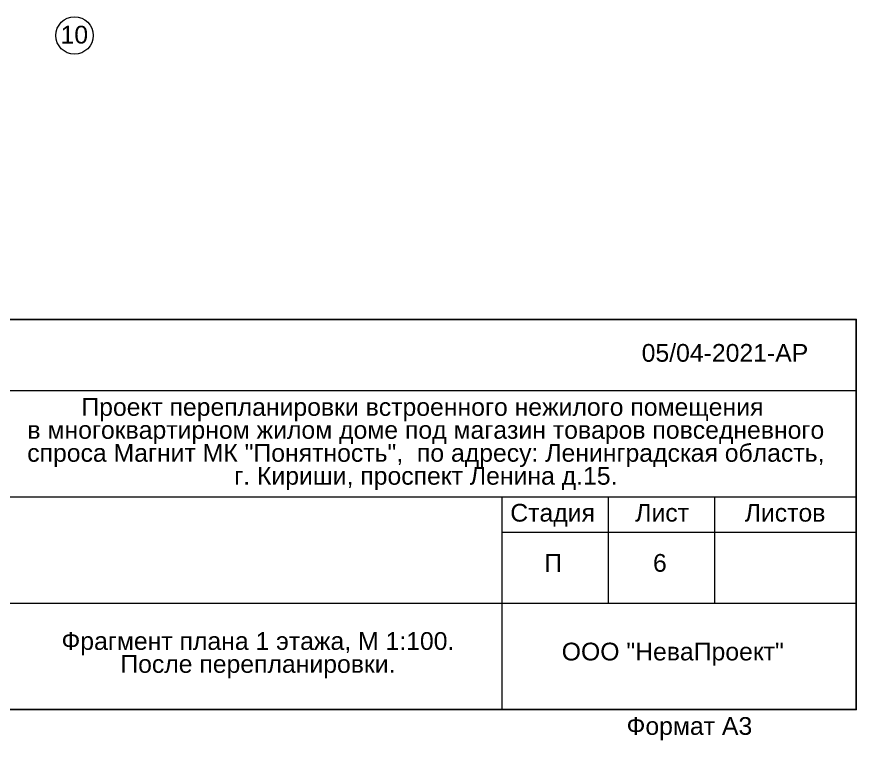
# Model space of a CAD drawing. Header units: metres. Extents: x 0 to 61, y 0.1 to 27.3.
# Drawn here: x 49.16 to 61, y 0.07 to 10.27 of the extents above; entities that cross this region are included whole.
import ezdxf
from ezdxf.enums import TextEntityAlignment as Align

# ---------------------------------------------------------------- set-up
doc = ezdxf.new("R2010")
doc.units = ezdxf.units.M
doc.header["$MEASUREMENT"] = 0
doc.layers.add('Level 63', color=7, linetype='Continuous', lineweight=0)
doc.layers.add('YOLO_STAMP', color=1, linetype='Continuous')
doc.styles.add('GOST 2.304', font='CS_Gost2304.shx')
doc.styles.add('Style-Arial', font='arial.ttf')

msp = doc.modelspace()

# ---------------------------------------------------------------- linework, layer by layer
msp.add_lwpolyline([(42.4999691, 0.49999116), (60.9999691, 0.49999116), (60.9999691, 5.99999116)])
at = {"color": 7, "linetype": 'Continuous', "lineweight": 13}
msp.add_circle((49.97617941, 10.00259359), 0.26335544, dxfattribs=at)
at = {"layer": 'Level 63', "color": 7, "linetype": 'Continuous', "lineweight": 13}
for p, q in [((42.4999691, 5.99999116), (60.9999691, 5.99999116)), ((48.9999691, 4.99999116), (60.9999691, 4.99999116)), ((48.9999691, 3.49999116), (60.9999691, 3.49999116)), ((55.9999691, 2.99999116), (60.9999691, 2.99999116)), ((48.9999691, 1.99999116), (60.9999691, 1.99999116))]:
    msp.add_line(p, q, dxfattribs=at)
at = {"layer": 'Level 63', "color": 7, "linetype": 'Continuous', "lineweight": 13, "flags": 128}
for points in [[(55.9999691, 3.49999116), (55.9999691, 0.49999116)], [(57.4999691, 3.49999116), (57.4999691, 1.99999116)], [(58.9999691, 3.49999116), (58.9999691, 1.99999116)]]:
    msp.add_lwpolyline(points, dxfattribs=at)
at = {"layer": 'YOLO_STAMP'}
msp.add_lwpolyline([(42.4999691, 5.99999116), (60.9999691, 5.99999116), (60.9999691, 0.49999116), (42.4999691, 0.49999116)], close=True, dxfattribs=at)

# ---------------------------------------------------------------- texts
at = {"color": 7, "linetype": 'Continuous', "lineweight": 30, "style": 'Style-Arial'}
msp.add_text('10', height=0.25, dxfattribs=at).set_placement((49.7789495, 10.13930674), align=Align.TOP_LEFT)
at = {"color": 7, "linetype": 'Continuous', "lineweight": 13, "style": 'Style-Arial'}
msp.add_text('05/04-2021-АР', height=0.25, dxfattribs=at).set_placement((59.14890778, 5.65360497), align=Align.TOP_CENTER)
msp.add_text('ООО "НеваПроект"', height=0.25, dxfattribs=at).set_placement((56.84667413, 1.44335589), align=Align.TOP_LEFT)
at = {"color": 7, "linetype": 'Continuous', "lineweight": 13, "char_height": 0.25, "line_spacing_factor": 0.776524, "style": 'Style-Arial'}
for s, insert, attachment_point in [('Проект перепланировки встроенного нежилого помещения\\P в многоквартирном жилом доме под магазин товаров повседневного\\P спроса Магнит МК "Понятность",  по адресу: Ленинградская область,\\P г. Кириши, проспект Ленина д.15.', (54.88192031, 4.89117781), 2), ('Фрагмент плана 1 этажа, М 1:100.\\PПосле перепланировки.\\P', (52.56235512, 1.26778019), 5)]:
    msp.add_mtext(s, dxfattribs=dict(at, insert=insert, attachment_point=attachment_point))
at = {"color": 7, "linetype": 'Continuous', "lineweight": 0, "char_height": 0.25, "attachment_point": 5, "line_spacing_factor": 0.72, "style": 'GOST 2.304'}
for s, insert in [('\\fArial|b0|i0|c204204|p39;П', (56.72557514, 2.56670427)), ('\\fArial|b0|i0|c204204|p39;6', (58.2308741, 2.56670427))]:
    msp.add_mtext(s, dxfattribs=dict(at, insert=insert))
at = {"layer": 'Level 63', "color": 7, "linetype": 'Continuous', "lineweight": 0, "style": 'Style-Arial'}
for s, p in [('Стадия', (56.71841385, 3.27500116)), ('Лист', (58.26273474, 3.27500116)), ('Листов', (59.99622579, 3.27500116)), ('Формат А3', (58.64733019, 0.26922031))]:
    msp.add_text(s, height=0.25, dxfattribs=at).set_placement(p, align=Align.MIDDLE_CENTER)

doc.saveas('drawing.dxf')
